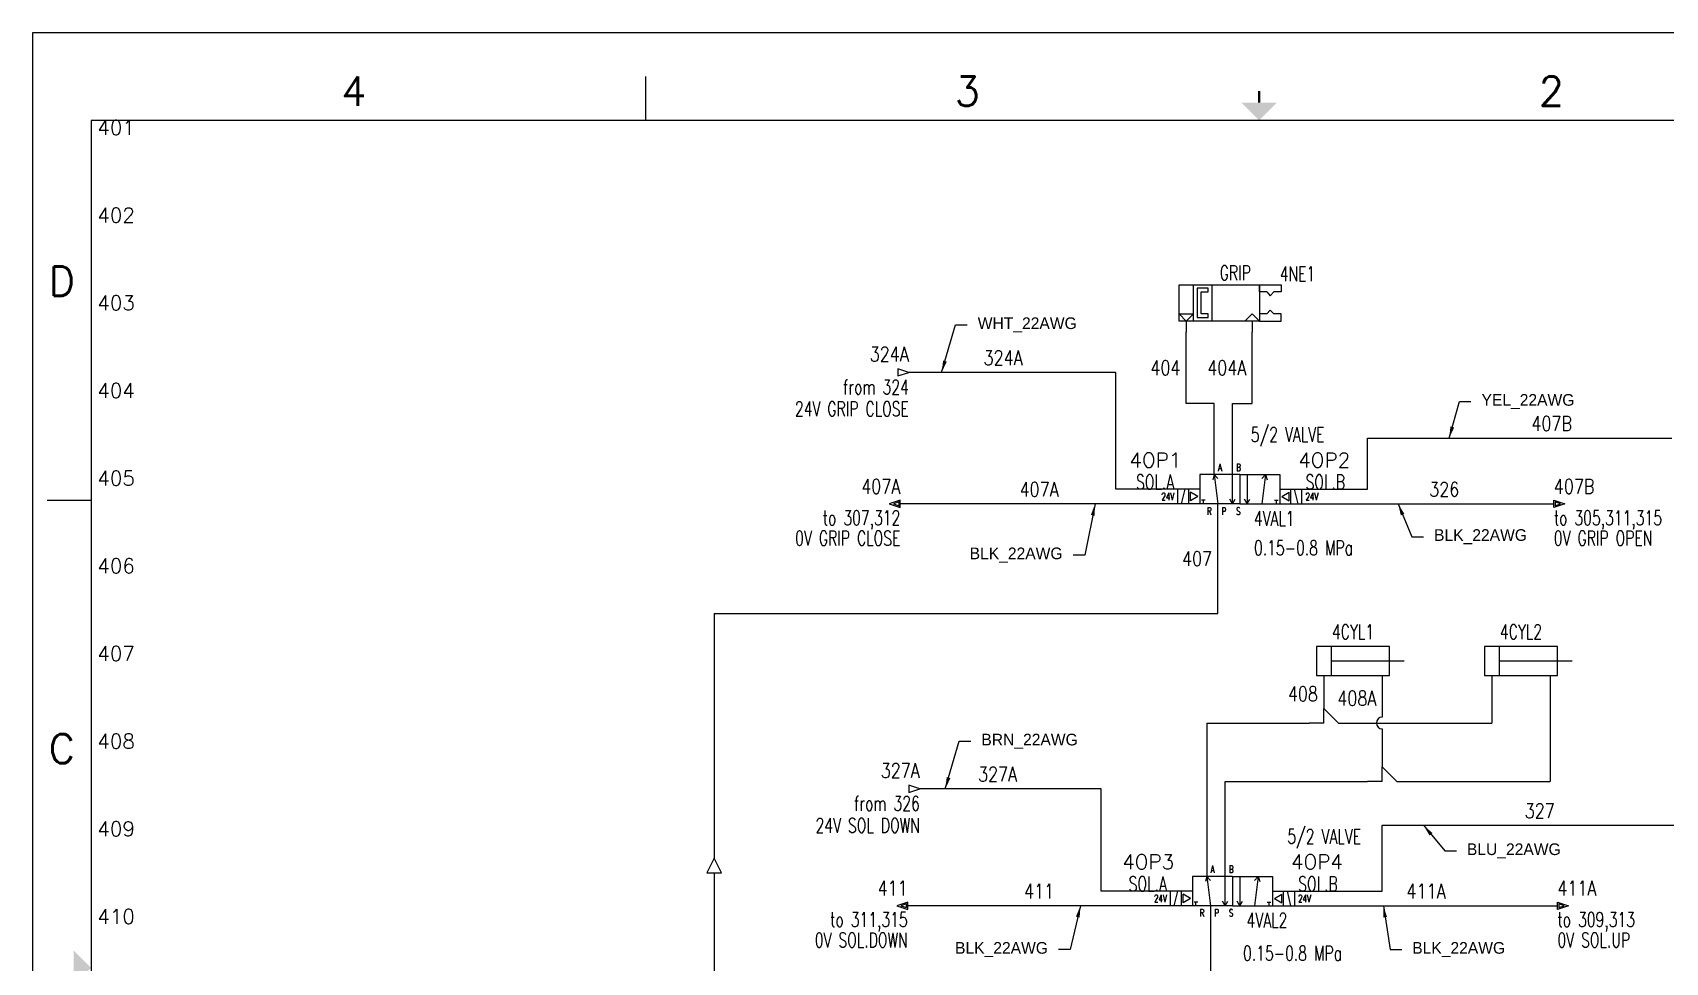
# Model space of a CAD drawing. Header units: inches. Extents: x 0 to 21, y 0 to 16.
# Drawn here: x 0 to 13.98, y 8.05 to 16 of the extents above; entities that cross this region are included whole.
import ezdxf
from ezdxf.enums import TextEntityAlignment as Align

# ---------------------------------------------------------------- set-up
doc = ezdxf.new("R2010")
doc.units = ezdxf.units.IN
doc.header["$MEASUREMENT"] = 0
for name, color, linetype in [('BLK_22AWG', 7, 'Continuous'), ('BLU_22AWG', 7, 'Continuous'), ('BRN_22AWG', 7, 'Continuous'), ('DESC', 1, 'Continuous'), ('GRY_20AWG', 9, 'Continuous'), ('MISC', 2, 'Continuous'), ('POS', 3, 'Continuous'), ('SYMS', 7, 'Continuous'), ('TAGS', 51, 'Continuous'), ('TERMS', 4, 'Continuous'), ('Title Block', 7, 'Continuous'), ('Viewport', 7, 'Continuous'), ('WHT_22AWG', 7, 'Continuous'), ('WIRENO', 70, 'Continuous'), ('WIREREF', 61, 'Continuous'), ('WIREREF_DEST', 61, 'Continuous'), ('XREF', 7, 'Continuous'), ('YEL_22AWG', 7, 'Continuous')]:
    doc.layers.add(name, color=color, linetype=linetype)
doc.styles.add('Roman', font='romans')
doc.styles.add('WD', font='romans.shx')
doc.dimstyles.get("Standard").update_dxf_attribs({"dimtxt": 0.18, "dimasz": 0.18, "dimexe": 0.18, "dimexo": 0.0625, "dimgap": 0.09, "dimtad": 0, "dimtih": 1, "dimtoh": 1, "dimdec": 4, "dimzin": 0, "dimdsep": 46, "dimtxsty": 'Standard', "dimcen": 0.09, "dimadec": 0, "dimazin": 0, "dimtfac": 1, "dimtdec": 4, "dimtofl": 0, "dimtmove": 0, "dimatfit": 3, "dimfxl": 1, "dimtolj": 1, "dimtzin": 0, "dimarcsym": 0})

# ---------------------------------------------------------------- blocks, each defined once
blk = doc.blocks.new('ANSI_border_C')
at = {"layer": 'Title Block'}
for p, q in [((0, 16), (0, 0)), ((21, 16), (0, 16)), ((5.25, 15.25), (5.25, 15.625)), ((0.5, 15.25), (0.5, 0.75)), ((20.5, 15.25), (0.5, 15.25)), ((0.125, 12), (0.5, 12))]:
    blk.add_line(p, q, dxfattribs=at)
at = {"layer": 'Title Block', "const_width": 0.02}
blk.add_lwpolyline([(10.5, 15.5), (10.5, 15.4)], dxfattribs=at)
at = {"layer": 'Title Block'}
for points in [[(10.35, 15.4), (10.65, 15.4), (10.5, 15.25)], [(0.35, 7.85), (0.35, 8.15), (0.5, 8)]]:
    blk.add_solid(points, dxfattribs=at)
at = {"layer": 'Title Block', "style": 'Roman'}
for s, p in [('4', (2.75, 15.5)), ('3', (8, 15.5)), ('2', (13, 15.5)), ('D', (0.25, 13.875)), ('C', (0.25, 9.875))]:
    blk.add_text(s, height=0.25, dxfattribs=at).set_placement(p, align=Align.MIDDLE_CENTER)
blk = doc.blocks.new('JIC_border_C')
blk.add_blockref('ANSI_border_C', (0, 0))
blk = doc.blocks.new('VVL1_5WAY_2POS')
for p, q in [((0.219, 0), (-0.125, 0)), ((-0.125, 0), (-0.125, -0.25)), ((0, 0), (-0.014, -0.043)), ((0, 0), (0.031, -0.25)), ((0, 0), (0.03, -0.034)), ((0.219, 0), (0.562, 0)), ((0.156, -0.25), (0.156, 0)), ((0.219, 0), (0.219, -0.25)), ((0.281, 0), (0.281, -0.25)), ((0.438, 0), (0.406, -0.25)), ((0.438, 0), (0.408, -0.034)), ((0.438, 0), (0.452, -0.043)), ((0.562, 0), (0.562, -0.25)), ((0.219, -0.25), (-0.125, -0.25)), ((-0.078, -0.219), (-0.109, -0.219)), ((-0.094, -0.25), (-0.094, -0.219)), ((0.156, -0.25), (0.134, -0.211)), ((0.156, -0.25), (0.179, -0.211)), ((0.219, -0.25), (0.562, -0.25)), ((0.281, -0.25), (0.259, -0.211)), ((0.281, -0.25), (0.304, -0.211)), ((0.516, -0.219), (0.547, -0.219)), ((0.531, -0.25), (0.531, -0.219))]:
    blk.add_line(p, q)
at = {"style": 'WD', "width": 0.7}
for tag, p, height in [('DESC1', (0.75, 0.5), 0.125), ('DESC2', (0.75, 0.344), 0.125), ('DESC3', (0.75, 0.188), 0.125), ('WDTAGALT', (0.75, 0.031), 0.125), ('TERM01', (0.031, 0.031), 0.0625), ('TERM02', (0.188, 0.031), 0.0625), ('TERM03', (0.312, 0.031), 0.0625), ('TERM04', (0.469, 0.031), 0.0625), ('TERM05', (-0.062, -0.344), 0.0625), ('TERM06', (0.062, -0.344), 0.0625), ('TERM07', (0.188, -0.344), 0.0625), ('TERM08', (0.312, -0.344), 0.0625), ('TERM09', (0.438, -0.344), 0.0625), ('TERM10', (0.562, -0.344), 0.0625)]:
    blk.add_attdef(tag, p, '', height=height, dxfattribs=at)
for tag, p in [('INST', (-0.188, 0.375)), ('LOC', (-0.188, 0.219)), ('TAG1', (-0.188, 0.062)), ('RATING1', (-0.188, -0.438))]:
    blk.add_attdef(tag, text='', height=0.125, dxfattribs=at).set_placement(p, align=Align.RIGHT)
at = {"style": 'WD'}
for tag, p, height, flags in [('X2TERM01', (0, 0), 0.005, 1), ('WDTYPE', (0.062, 0.062), 0.01, 1), ('X2TERM02', (0.156, 0), 0.005, 1), ('X2TERM03', (0.281, 0), 0.005, 1), ('X2TERM04', (0.438, 0), 0.005, 1), ('WDBLKNAM', (0.499, -0.062), 0.01, 9), ('FAMILY', (0.5, -0.094), 0.005, 9), ('X8TERM05', (-0.094, -0.25), 0.005, 1), ('X8TERM06', (0.031, -0.25), 0.005, 1), ('X8TERM07', (0.156, -0.25), 0.005, 1), ('X8TERM08', (0.281, -0.25), 0.005, 1), ('X8TERM09', (0.406, -0.25), 0.005, 1), ('X8TERM10', (0.531, -0.25), 0.005, 1)]:
    blk.add_attdef(tag, p, '', height=height, dxfattribs=dict(at, flags=flags))
at = {"linetype": 'Continuous', "style": 'WD', "flags": 9}
for tag, p in [('CAT', (0.5, -0.125)), ('ASSYCODE', (0.5, -0.188)), ('MFG', (0.5, -0.156))]:
    blk.add_attdef(tag, p, '', height=0.005, dxfattribs=at)
at = {"style": 'WD'}
blk.add_attdef('XREF', (0.562, -0.438), '', height=0.0625, dxfattribs=at)
blk = doc.blocks.new('VOP1_SOL_PILOT_PRESS_OP')
for p, q in [((0, 0), (-0.188, 0)), ((-0.188, -0.125), (-0.188, 0)), ((-0.156, -0.125), (-0.125, 0)), ((-0.093, -0.125), (-0.093, 0)), ((0, -0.125), (-0.188, -0.125)), ((-0.078, -0.099), (-0.078, -0.026)), ((-0.016, -0.062), (-0.078, -0.026)), ((-0.016, -0.062), (-0.078, -0.099))]:
    blk.add_line(p, q)
at = {"style": 'WD'}
for tag, height, p in [('TAG1', 0.125, (-0.219, 0.312)), ('XREF', 0.0625, (-0.219, -0.188))]:
    blk.add_attdef(tag, text='', height=height, dxfattribs=at).set_placement(p, align=Align.RIGHT)
at = {"style": 'WD', "width": 0.7}
for tag, height, p in [('WDTAGALT', 0.125, (-0.219, 0.156)), ('DESC1', 0.125, (-0.219, 0)), ('TERM20', 0.0625, (-0.219, -0.094))]:
    blk.add_attdef(tag, text='', height=height, dxfattribs=at).set_placement(p, align=Align.RIGHT)
at = {"style": 'WD'}
for tag, p, height, flags in [('WDBLKNAM', (0.062, 0.031), 0.01, 9), ('WDTYPE', (0.062, 0.062), 0.01, 1), ('FAMILY', (-0.156, -0.156), 0.005, 9)]:
    blk.add_attdef(tag, p, '', height=height, dxfattribs=dict(at, flags=flags))
at = {"linetype": 'Continuous', "style": 'WD', "flags": 9}
for tag, p in [('MFG', (-0.156, -0.188)), ('ASSYCODE', (-0.125, -0.188)), ('CAT', (-0.125, -0.156))]:
    blk.add_attdef(tag, p, '', height=0.005, dxfattribs=at)
blk = doc.blocks.new('VOP1_SOL_PILOT_PRESS_OP_R')
for p, q in [((0, 0), (0.188, 0)), ((0.093, -0.125), (0.093, 0)), ((0.156, -0.125), (0.125, 0)), ((0.188, -0.125), (0.188, 0)), ((0, -0.125), (0.188, -0.125)), ((0.016, -0.062), (0.078, -0.026)), ((0.016, -0.062), (0.078, -0.099)), ((0.078, -0.099), (0.078, -0.026))]:
    blk.add_line(p, q)
at = {"style": 'WD'}
for tag, p, height in [('TAG1', (0.219, 0.312), 0.125), ('XREF', (0.219, -0.188), 0.0625)]:
    blk.add_attdef(tag, p, '', height=height, dxfattribs=at)
at = {"style": 'WD', "width": 0.7}
for tag, p, height in [('WDTAGALT', (0.219, 0.156), 0.125), ('DESC1', (0.219, 0), 0.125), ('TERM20', (0.219, -0.094), 0.0625)]:
    blk.add_attdef(tag, p, '', height=height, dxfattribs=at)
at = {"style": 'WD'}
for tag, p, height, flags in [('WDBLKNAM', (0.062, 0.031), 0.01, 9), ('WDTYPE', (0.062, 0.062), 0.01, 1), ('FAMILY', (0.094, -0.156), 0.005, 9)]:
    blk.add_attdef(tag, p, '', height=height, dxfattribs=dict(at, flags=flags))
at = {"linetype": 'Continuous', "style": 'WD', "flags": 9}
for tag, p in [('MFG', (0.094, -0.188)), ('ASSYCODE', (0.125, -0.188)), ('CAT', (0.125, -0.156))]:
    blk.add_attdef(tag, p, '', height=0.005, dxfattribs=at)
blk = doc.blocks.new('VCY1_CYL_RETRACT')
for p, q in [((0.563, 0.281), (-0.063, 0.281)), ((-0.063, 0.281), (-0.063, 0.031)), ((0.062, 0.281), (0.062, 0.031)), ((0.563, 0.031), (0.563, 0.281)), ((0.062, 0.156), (0.688, 0.156)), ((-0.063, 0.031), (0.563, 0.031)), ((0, 0.031), (0, 0)), ((0.5, 0.031), (0.5, 0))]:
    blk.add_line(p, q)
at = {"style": 'WD', "width": 0.7}
for tag, p in [('INST', (0.25, 0.656)), ('LOC', (0.25, 0.5)), ('TAG1', (0.25, 0.344))]:
    blk.add_attdef(tag, text='', height=0.125, dxfattribs=at).set_placement(p, align=Align.CENTER)
for tag, p in [('DESC1', (-0.125, 0.156)), ('DESC2', (-0.125, 0)), ('DESC3', (-0.125, -0.156)), ('WDTAGALT', (-0.125, -0.312))]:
    blk.add_attdef(tag, text='', height=0.125, dxfattribs=at).set_placement(p, align=Align.RIGHT)
at = {"style": 'WD'}
for tag, p, height, flags in [('WDBLKNAM', (0.343, 0.281), 0.01, 9), ('FAMILY', (0.35, 0.268), 0.01, 9), ('X8TERM01', (0, 0), 0.005, 1), ('WDTYPE', (0.062, 0.062), 0.01, 1), ('X8TERM02', (0.5, 0), 0.005, 1)]:
    blk.add_attdef(tag, p, '', height=height, dxfattribs=dict(at, flags=flags))
blk.add_attdef('XREF', (0.656, 0.219), '', height=0.0625, dxfattribs=at)
at = {"linetype": 'Continuous', "style": 'WD', "flags": 9}
for tag, p in [('ASSYCODE', (0.375, 0.188)), ('MFG', (0.373, 0.205)), ('CAT', (0.375, 0.224))]:
    blk.add_attdef(tag, text='', height=0.01, dxfattribs=at).set_placement(p, align=Align.CENTER)
at = {"style": 'WD', "width": 0.7}
for tag, p, height in [('RATING1', (0.688, 0), 0.125), ('TERM01', (0.031, -0.094), 0.0625), ('TERM02', (0.531, -0.094), 0.0625)]:
    blk.add_attdef(tag, p, '', height=height, dxfattribs=at)
blk = doc.blocks.new('PNEU_GRIP')
for p, q in [((0.125, -0.312), (0.125, 0)), ((0.281, 0), (0.281, -0.312)), ((0.219, -0.031), (0.156, -0.031)), ((0.156, -0.031), (0.156, -0.281)), ((0.188, -0.062), (0.219, -0.062)), ((0.188, -0.25), (0.188, -0.062)), ((0.25, -0.031), (0.219, -0.031)), ((0.219, -0.062), (0.25, -0.062)), ((0.25, -0.062), (0.25, -0.031)), ((0.75, -0.062), (0.781, -0.094)), ((0.781, -0.094), (0.812, -0.062)), ((0, -0.25), (0.125, -0.25)), ((0.062, -0.312), (0, -0.25)), ((0.125, -0.25), (0.062, -0.312)), ((0.219, -0.25), (0.188, -0.25)), ((0.25, -0.25), (0.219, -0.25)), ((0.25, -0.281), (0.25, -0.25)), ((0.625, -0.25), (0.562, -0.312)), ((0.688, -0.312), (0.625, -0.25)), ((0.75, -0.25), (0.781, -0.219)), ((0.781, -0.219), (0.812, -0.25)), ((0.062, -0.312), (0.062, -0.406)), ((0.156, -0.281), (0.219, -0.281)), ((0.219, -0.281), (0.25, -0.281)), ((0.625, -0.312), (0.625, -0.406))]:
    blk.add_line(p, q)
blk.add_lwpolyline([(0, 0), (0.688, 0), (0.688, -0.312), (0, -0.312)], close=True)
for points in [[(0.75, -0.062), (0.688, -0.062), (0.688, 0), (0.875, 0), (0.875, -0.062), (0.812, -0.062)], [(0.75, -0.25), (0.688, -0.25), (0.688, -0.312), (0.875, -0.312), (0.875, -0.25), (0.812, -0.25)]]:
    blk.add_lwpolyline(points)
at = {"style": 'WD', "width": 0.7}
for tag, height, p in [('DESC1', 0.125, (0.45, 0.546)), ('DESC2', 0.125, (0.45, 0.383)), ('INST', 0.125, (1.019, 0.375)), ('DESC3', 0.125, (0.45, 0.21)), ('LOC', 0.125, (1.002, 0.219)), ('WDTAGALT', 0.125, (0.45, 0.046)), ('TAG1', 0.125, (1.015, 0.031)), ('TERM01', 0.0625, (0.062, -0.381)), ('TERM02', 0.0625, (0.625, -0.381)), ('STATE', 0.125, (0.45, -1.179)), ('PINLIST', 0.125, (0.45, -1.342)), ('PEER_PINLIST', 0.125, (0.45, -1.528)), ('WD_WEBLINK', 0.125, (0.45, -1.707)), ('WD_JUMPERS', 0.125, (0.45, -1.889))]:
    blk.add_attdef(tag, text='', height=height, dxfattribs=at).set_placement(p, align=Align.CENTER)
at = {"style": 'WD'}
for tag, p in [('XREFNC', (0.116, 0.372)), ('XREFNO', (0.118, 0.465)), ('XREF', (0.073, 0.031))]:
    blk.add_attdef(tag, text='', height=0.0625, dxfattribs=at).set_placement(p, align=Align.RIGHT)
at = {"style": 'WD', "width": 0.7, "flags": 1}
blk.add_attdef('WDTYPE', (0.875, 0.531), '', height=0.01, dxfattribs=at)
at = {"style": 'WD'}
for tag, p, height, flags in [('WDBLKNAM', (0.031, 0.25), 0.01, 1), ('CAT', (0.031, 0.219), 0.01, 9), ('FAMILY', (0.031, 0.188), 0.01, 9), ('MFG', (0.031, 0.156), 0.01, 9), ('ASSYCODE', (0.031, 0.125), 0.01, 9), ('CONTACT', (0.273, -0.137), 0.01, 1), ('X8TERM01', (0.062, -0.406), 0.005, 1), ('X8TERM02', (0.625, -0.406), 0.005, 1)]:
    blk.add_attdef(tag, p, '', height=height, dxfattribs=dict(at, flags=flags))
at = {"style": 'WD', "width": 0.7}
blk.add_attdef('RATING1', (0.906, -0.125), '', height=0.125, dxfattribs=at)
blk = doc.blocks.new('HFA1_FLOW_ARROW_UP')
blk.add_lwpolyline([(0.0625, -0.125), (0, 0), (-0.0625, -0.125)], close=True)
at = {"style": 'WD', "flags": 1}
for tag, p, height in [('X2TERM01', (0, 0), 0.0075), ('WDTYPE', (0.5, 0), 0.01), ('X8TERM01', (0, -0.125), 0.0075)]:
    blk.add_attdef(tag, p, '', height=height, dxfattribs=at)
blk = doc.blocks.new('HT0_124')
for p, q in [((0, 0), (-0.125, 0)), ((0, 0), (0, 0.125)), ((0, 0.125), (0.125, 0))]:
    blk.add_line(p, q)
at = {"style": 'WD', "flags": 1}
for tag, p in [('X2TERM01', (0, 0.125)), ('X4TERM01', (-0.125, 0)), ('WDWSEQ', (0.08, 0.074)), ('X1TERM01', (0.125, 0))]:
    blk.add_attdef(tag, p, '', height=0.02, dxfattribs=at)
blk = doc.blocks.new('WD_WNV')
at = {"linetype": 'Continuous', "style": 'WD', "width": 0.8}
blk.add_attdef('WIRENO', text='', height=0.125, dxfattribs=at).set_placement((-0.05, 0), align=Align.MIDDLE_RIGHT)
at = {"style": 'WD', "flags": 1}
for tag, p in [('W01USER', (-0.062, 0.094)), ('W02USER', (-0.062, 0.086)), ('W03USER', (-0.062, 0.078)), ('W04USER', (-0.062, 0.07)), ('W05USER', (-0.062, 0.062)), ('W06USER', (-0.062, 0.055)), ('W07USER', (-0.062, 0.047)), ('W08USER', (-0.062, 0.039)), ('W09USER', (-0.062, 0.031)), ('W10USER', (-0.062, 0.023))]:
    blk.add_attdef(tag, text='', height=0.005, dxfattribs=at).set_placement(p, align=Align.CENTER)
blk = doc.blocks.new('WD_MLRH')
at = {"style": 'WD'}
blk.add_attdef('RUNGFIRST', text='', height=0.125, dxfattribs=at).set_placement((-0.25, 0), align=Align.MIDDLE_RIGHT)
at = {"style": 'WD', "flags": 1}
for tag, p in [('RUNGHORV', (-0.25, -0.127)), ('RUNGINC', (-0.25, -0.163)), ('WIREMODE', (-0.25, -0.281)), ('RUNGDIST', (-0.25, -0.2)), ('RUNGCNT', (-0.25, -0.237)), ('WIRE-START', (-0.25, -0.356)), ('WIRE-GSUF', (-0.25, -0.396)), ('PH3SPACE', (-0.25, -0.437)), ('WIREFMT', (-0.25, -0.321))]:
    blk.add_attdef(tag, text='', height=0.025, dxfattribs=at).set_placement(p, align=Align.RIGHT)
blk = doc.blocks.new('HA1S3')
for points in [[(0, 0), (0, 0.031), (-0.094, 0), (0, -0.031), (0, 0)], [(-0.011, -0.016), (-0.011, 0.016), (-0.058, 0), (-0.011, -0.016)]]:
    blk.add_lwpolyline(points)
at = {"style": 'WD', "width": 0.8, "flags": 8}
blk.add_attdef('WIRENO', text='', height=0.125, dxfattribs=at).set_placement((0, 0.087), align=Align.RIGHT)
at = {"style": 'WD', "flags": 1}
blk.add_attdef('SIGCODE', text='', height=0.01, dxfattribs=at).set_placement((-0.02, 0.047), align=Align.RIGHT)
blk.add_attdef('X1TERM01', (0, 0), '', height=0.01, dxfattribs=at)
at = {"style": 'WD', "width": 0.7}
for tag, p in [('XREF', (0, -0.181)), ('DESC1', (0, -0.356))]:
    blk.add_attdef(tag, text='', height=0.125, dxfattribs=at).set_placement(p, align=Align.RIGHT)
blk = doc.blocks.new('HA1S1')
for points in [[(0, 0), (0, 0.031), (0.094, 0), (0, -0.031), (0, 0)], [(0.011, 0.016), (0.011, -0.016), (0.058, 0), (0.011, 0.016)]]:
    blk.add_lwpolyline(points)
at = {"style": 'WD', "width": 0.8, "flags": 8}
blk.add_attdef('WIRENO', (0, 0.087), '', height=0.125, dxfattribs=at)
at = {"style": 'WD', "flags": 1}
for tag, p in [('SIGCODE', (-0.02, 0.047)), ('X4TERM01', (0, 0))]:
    blk.add_attdef(tag, p, '', height=0.01, dxfattribs=at)
at = {"style": 'WD', "width": 0.7}
for tag, p in [('XREF', (0, -0.181)), ('DESC1', (0, -0.356))]:
    blk.add_attdef(tag, p, '', height=0.125, dxfattribs=at)
blk = doc.blocks.new('HA1D3')
blk.add_lwpolyline([(-0.094, 0), (-0.094, -0.031), (0, 0), (-0.094, 0.031), (-0.094, 0)])
at = {"style": 'WD', "width": 0.8, "flags": 8}
blk.add_attdef('WIRENO', text='', height=0.125, dxfattribs=at).set_placement((0, 0.094), align=Align.RIGHT)
at = {"style": 'WD', "flags": 1}
blk.add_attdef('SIGCODE', text='', height=0.01, dxfattribs=at).set_placement((-0.02, 0.047), align=Align.RIGHT)
blk.add_attdef('X1TERM01', (0, 0), '', height=0.01, dxfattribs=at)
at = {"style": 'WD', "width": 0.7}
for tag, p in [('XREF', (0, -0.188)), ('DESC1', (0, -0.375))]:
    blk.add_attdef(tag, text='', height=0.125, dxfattribs=at).set_placement(p, align=Align.RIGHT)
blk = doc.blocks.new('WD_WNH')
at = {"linetype": 'Continuous', "style": 'WD', "width": 0.8}
blk.add_attdef('WIRENO', text='', height=0.125, dxfattribs=at).set_placement((0, 0.062), align=Align.CENTER)
at = {"style": 'WD', "flags": 1}
for tag, p in [('W01USER', (0, 0.078)), ('W02USER', (0, 0.07)), ('W03USER', (0, 0.062)), ('W04USER', (0, 0.055)), ('W05USER', (0, 0.047)), ('W06USER', (0, 0.039)), ('W07USER', (0, 0.031)), ('W08USER', (0, 0.023)), ('W09USER', (0, 0.016)), ('W10USER', (0, 0.008))]:
    blk.add_attdef(tag, text='', height=0.005, dxfattribs=at).set_placement(p, align=Align.CENTER)

msp = doc.modelspace()

# ---------------------------------------------------------------- linework, layer by layer
at = {"layer": 'BLK_22AWG'}
for p, q in [((9.802, 11.969), (7.427, 11.969)), ((10.865, 11.969), (13.021, 11.969)), ((9.74, 8.531), (7.49, 8.531)), ((10.802, 8.531), (13.052, 8.531))]:
    msp.add_line(p, q, dxfattribs=at)
at = {"layer": 'BLU_22AWG'}
for p, q in [((11.552, 9.125), (11.552, 9.219)), ((11.552, 9.219), (11.708, 9.219)), ((11.552, 9.031), (11.552, 9.125)), ((11.708, 9.219), (14.094, 9.219)), ((11.552, 8.656), (11.552, 9.031)), ((10.802, 8.656), (11.552, 8.656))]:
    msp.add_line(p, q, dxfattribs=at)
at = {"layer": 'BRN_22AWG'}
for p, q in [((8.927, 9.531), (7.594, 9.531)), ((9.146, 9.531), (8.927, 9.531)), ((9.146, 8.656), (9.146, 9.531)), ((9.74, 8.656), (9.146, 8.656))]:
    msp.add_line(p, q, dxfattribs=at)
at = {"layer": 'GRY_20AWG'}
for p, q in [((9.875, 12.828), (9.875, 13.438)), ((10.438, 12.828), (10.438, 13.438)), ((10.115, 12.828), (9.875, 12.828)), ((10.115, 12.219), (10.115, 12.828)), ((10.271, 12.219), (10.271, 12.828)), ((10.271, 12.828), (10.438, 12.828)), ((10.146, 11.031), (10.146, 11.969)), ((5.833, 11.031), (10.146, 11.031)), ((5.833, 11.031), (5.833, 8.938)), ((11.052, 10.469), (11.052, 10.219)), ((11.552, 10.469), (11.552, 10.144)), ((12.49, 10.469), (12.49, 10.094)), ((12.99, 10.469), (12.99, 9.594)), ((10.052, 10.094), (10.927, 10.094)), ((10.052, 10.094), (10.052, 8.781)), ((11.177, 10.094), (12.49, 10.094)), ((11.552, 10.044), (11.552, 9.719)), ((10.208, 8.781), (10.208, 9.594)), ((10.208, 9.594), (11.427, 9.594)), ((11.677, 9.594), (12.99, 9.594)), ((5.833, 8.812), (5.833, 7.812)), ((10.083, 8.531), (10.083, 7.688))]:
    msp.add_line(p, q, dxfattribs=at)
msp.add_arc((11.552, 10.094), 0.05, 90, 270, dxfattribs=at)
at = {"layer": 'WHT_22AWG'}
for p, q in [((9.115, 13.094), (7.5, 13.094)), ((9.271, 13.094), (9.115, 13.094)), ((9.271, 12.094), (9.271, 13.094)), ((9.802, 12.094), (9.271, 12.094))]:
    msp.add_line(p, q, dxfattribs=at)
at = {"layer": 'YEL_22AWG'}
for p, q in [((11.427, 12.094), (11.427, 12.531)), ((11.427, 12.531), (11.708, 12.531)), ((11.708, 12.531), (14.031, 12.531)), ((10.865, 12.094), (11.427, 12.094))]:
    msp.add_line(p, q, dxfattribs=at)

# ---------------------------------------------------------------- block references
ref = msp.add_blockref('WD_MLRH', (1.125, 15.188))
ref.add_attrib('RUNGFIRST', '401', dxfattribs={"layer": 'MISC', "height": 0.125, "style": 'WD'}).set_placement((0.875, 15.188), align=Align.MIDDLE_RIGHT)
at = {"layer": 'GRY_20AWG'}
for p in [(11.052, 10.094), (11.552, 9.594)]:
    msp.add_blockref('HT0_124', p, dxfattribs=at)
at = {"layer": 'SYMS'}
ref = msp.add_blockref('PNEU_GRIP', (9.813, 13.844), dxfattribs=at)
ref.add_attrib('TAG1', '4NE1', dxfattribs={"layer": 'TAGS', "height": 0.125, "style": 'WD', "width": 0.7}).set_placement((10.827, 13.875), align=Align.CENTER)
ref.add_attrib('DESC2', 'GRIP', dxfattribs={"layer": 'DESC', "height": 0.125, "style": 'WD', "width": 0.7}).set_placement((10.294, 13.883), align=Align.CENTER)
ref = msp.add_blockref('HA1D3', (7.5, 13.094), dxfattribs=at)
ref.add_attrib('DESC1', '24V GRIP CLOSE', dxfattribs={"layer": 'DESC', "height": 0.125, "style": 'WD', "width": 0.7}).set_placement((7.5, 12.719), align=Align.RIGHT)
ref.add_attrib('WIRENO', '324A', dxfattribs={"layer": 'WIREREF_DEST', "height": 0.125, "style": 'WD', "width": 0.8, "flags": 8}).set_placement((7.5, 13.188), align=Align.RIGHT)
ref.add_attrib('XREF', 'from 324', dxfattribs={"layer": 'XREF', "height": 0.125, "style": 'WD', "width": 0.7}).set_placement((7.5, 12.906), align=Align.RIGHT)
ref = msp.add_blockref('VVL1_5WAY_2POS', (10.115, 12.219), dxfattribs=at)
ref.add_attrib('TERM02', 'B', (10.302, 12.25), dxfattribs={"layer": 'TERMS', "height": 0.0625, "style": 'WD', "width": 0.7})
ref.add_attrib('TERM07', 'S', (10.302, 11.875), dxfattribs={"layer": 'TERMS', "height": 0.0625, "style": 'WD', "width": 0.7})
ref.add_attrib('TERM05', 'R', (10.052, 11.875), dxfattribs={"layer": 'TERMS', "height": 0.0625, "style": 'WD', "width": 0.7})
ref.add_attrib('TERM06', 'P', (10.177, 11.875), dxfattribs={"layer": 'TERMS', "height": 0.0625, "style": 'WD', "width": 0.7})
ref.add_attrib('TAG1', '4VAL1', dxfattribs={"layer": 'TAGS', "height": 0.125, "style": 'WD', "width": 0.7}).set_placement((10.802, 11.781), align=Align.RIGHT)
ref.add_attrib('TERM01', 'A', (10.146, 12.25), dxfattribs={"layer": 'TERMS', "height": 0.0625, "style": 'WD', "width": 0.7})
ref.add_attrib('RATING1', '0.15-0.8 MPa', dxfattribs={"layer": 'MISC', "height": 0.125, "style": 'WD', "width": 0.7}).set_placement((11.302, 11.531), align=Align.RIGHT)
ref.add_attrib('DESC2', '5/2 VALVE', (10.427, 12.5), dxfattribs={"layer": 'DESC', "height": 0.125, "style": 'WD', "width": 0.7})
ref = msp.add_blockref('VOP1_SOL_PILOT_PRESS_OP', (9.99, 12.094), dxfattribs=at)
ref.add_attrib('TERM20', '24V', dxfattribs={"layer": 'TERMS', "height": 0.0625, "style": 'WD', "width": 0.7}).set_placement((9.771, 12), align=Align.RIGHT)
ref.add_attrib('DESC1', 'SOL.A', dxfattribs={"layer": 'DESC', "height": 0.125, "style": 'WD', "width": 0.7}).set_placement((9.771, 12.094), align=Align.RIGHT)
ref.add_attrib('TAG1', '4OP1', dxfattribs={"layer": 'TAGS', "height": 0.125, "style": 'WD'}).set_placement((9.833, 12.281), align=Align.RIGHT)
ref = msp.add_blockref('VOP1_SOL_PILOT_PRESS_OP_R', (10.677, 12.094), dxfattribs=at)
ref.add_attrib('TERM20', '24V', (10.896, 12), dxfattribs={"layer": 'TERMS', "height": 0.0625, "style": 'WD', "width": 0.7})
ref.add_attrib('DESC1', 'SOL.B', (10.896, 12.094), dxfattribs={"layer": 'DESC', "height": 0.125, "style": 'WD', "width": 0.7})
ref.add_attrib('TAG1', '4OP2', (10.833, 12.281), dxfattribs={"layer": 'TAGS', "height": 0.125, "style": 'WD'})
ref = msp.add_blockref('HA1S3', (7.427, 11.969), dxfattribs=at)
ref.add_attrib('DESC1', '0V GRIP CLOSE', dxfattribs={"layer": 'DESC', "height": 0.125, "style": 'WD', "width": 0.7}).set_placement((7.427, 11.613), align=Align.RIGHT)
ref.add_attrib('WIRENO', '407A', dxfattribs={"layer": 'WIREREF', "height": 0.125, "style": 'WD', "width": 0.8, "flags": 8}).set_placement((7.427, 12.056), align=Align.RIGHT)
ref.add_attrib('XREF', 'to 307,312', dxfattribs={"layer": 'XREF', "height": 0.125, "style": 'WD', "width": 0.7}).set_placement((7.427, 11.787), align=Align.RIGHT)
ref = msp.add_blockref('HA1S1', (13.021, 11.969), dxfattribs=at)
ref.add_attrib('DESC1', '0V GRIP OPEN', (13.021, 11.613), dxfattribs={"layer": 'DESC', "height": 0.125, "style": 'WD', "width": 0.7})
ref.add_attrib('WIRENO', '407B', (13.021, 12.056), dxfattribs={"layer": 'WIREREF', "height": 0.125, "style": 'WD', "width": 0.8, "flags": 8})
ref.add_attrib('XREF', 'to 305,311,315', (13.021, 11.787), dxfattribs={"layer": 'XREF', "height": 0.125, "style": 'WD', "width": 0.7})
ref = msp.add_blockref('VCY1_CYL_RETRACT', (11.052, 10.469), dxfattribs=at)
ref.add_attrib('TAG1', '4CYL1', dxfattribs={"layer": 'TAGS', "height": 0.125, "style": 'WD', "width": 0.7}).set_placement((11.302, 10.812), align=Align.CENTER)
ref = msp.add_blockref('VCY1_CYL_RETRACT', (12.49, 10.469), dxfattribs=at)
ref.add_attrib('TAG1', '4CYL2', dxfattribs={"layer": 'TAGS', "height": 0.125, "style": 'WD', "width": 0.7}).set_placement((12.74, 10.812), align=Align.CENTER)
ref = msp.add_blockref('HA1D3', (7.594, 9.531), dxfattribs=at)
ref.add_attrib('DESC1', '24V SOL DOWN', dxfattribs={"layer": 'DESC', "height": 0.125, "style": 'WD', "width": 0.7}).set_placement((7.594, 9.156), align=Align.RIGHT)
ref.add_attrib('WIRENO', '327A', dxfattribs={"layer": 'WIREREF_DEST', "height": 0.125, "style": 'WD', "width": 0.8, "flags": 8}).set_placement((7.594, 9.625), align=Align.RIGHT)
ref.add_attrib('XREF', 'from 326', dxfattribs={"layer": 'XREF', "height": 0.125, "style": 'WD', "width": 0.7}).set_placement((7.594, 9.344), align=Align.RIGHT)
ref = msp.add_blockref('VVL1_5WAY_2POS', (10.052, 8.781), dxfattribs=at)
ref.add_attrib('TERM02', 'B', (10.24, 8.812), dxfattribs={"layer": 'TERMS', "height": 0.0625, "style": 'WD', "width": 0.7})
ref.add_attrib('TERM07', 'S', (10.24, 8.438), dxfattribs={"layer": 'TERMS', "height": 0.0625, "style": 'WD', "width": 0.7})
ref.add_attrib('TERM05', 'R', (9.99, 8.438), dxfattribs={"layer": 'TERMS', "height": 0.0625, "style": 'WD', "width": 0.7})
ref.add_attrib('TERM06', 'P', (10.115, 8.438), dxfattribs={"layer": 'TERMS', "height": 0.0625, "style": 'WD', "width": 0.7})
ref.add_attrib('TAG1', '4VAL2', dxfattribs={"layer": 'TAGS', "height": 0.125, "style": 'WD', "width": 0.7}).set_placement((10.74, 8.344), align=Align.RIGHT)
ref.add_attrib('TERM01', 'A', (10.083, 8.812), dxfattribs={"layer": 'TERMS', "height": 0.0625, "style": 'WD', "width": 0.7})
ref.add_attrib('RATING1', '0.15-0.8 MPa', dxfattribs={"layer": 'MISC', "height": 0.125, "style": 'WD', "width": 0.7}).set_placement((11.208, 8.062), align=Align.RIGHT)
ref.add_attrib('DESC2', '5/2 VALVE', (10.74, 9.062), dxfattribs={"layer": 'DESC', "height": 0.125, "style": 'WD', "width": 0.7})
ref = msp.add_blockref('VOP1_SOL_PILOT_PRESS_OP', (9.927, 8.656), dxfattribs=at)
ref.add_attrib('TERM20', '24V', dxfattribs={"layer": 'TERMS', "height": 0.0625, "style": 'WD', "width": 0.7}).set_placement((9.708, 8.562), align=Align.RIGHT)
ref.add_attrib('DESC1', 'SOL.A', dxfattribs={"layer": 'DESC', "height": 0.125, "style": 'WD', "width": 0.7}).set_placement((9.708, 8.656), align=Align.RIGHT)
ref.add_attrib('TAG1', '4OP3', dxfattribs={"layer": 'TAGS', "height": 0.125, "style": 'WD'}).set_placement((9.771, 8.844), align=Align.RIGHT)
ref = msp.add_blockref('VOP1_SOL_PILOT_PRESS_OP_R', (10.615, 8.656), dxfattribs=at)
ref.add_attrib('TERM20', '24V', (10.833, 8.562), dxfattribs={"layer": 'TERMS', "height": 0.0625, "style": 'WD', "width": 0.7})
ref.add_attrib('DESC1', 'SOL.B', (10.833, 8.656), dxfattribs={"layer": 'DESC', "height": 0.125, "style": 'WD', "width": 0.7})
ref.add_attrib('TAG1', '4OP4', (10.771, 8.844), dxfattribs={"layer": 'TAGS', "height": 0.125, "style": 'WD'})
msp.add_blockref('HFA1_FLOW_ARROW_UP', (5.833, 8.938), dxfattribs=at)
ref = msp.add_blockref('HA1S3', (7.49, 8.531), dxfattribs=at)
ref.add_attrib('DESC1', '0V SOL.DOWN', dxfattribs={"layer": 'DESC', "height": 0.125, "style": 'WD', "width": 0.7}).set_placement((7.49, 8.175), align=Align.RIGHT)
ref.add_attrib('WIRENO', '411', dxfattribs={"layer": 'WIREREF', "height": 0.125, "style": 'WD', "width": 0.8, "flags": 8}).set_placement((7.49, 8.619), align=Align.RIGHT)
ref.add_attrib('XREF', 'to 311,315', dxfattribs={"layer": 'XREF', "height": 0.125, "style": 'WD', "width": 0.7}).set_placement((7.49, 8.35), align=Align.RIGHT)
ref = msp.add_blockref('HA1S1', (13.052, 8.531), dxfattribs=at)
ref.add_attrib('DESC1', '0V SOL.UP', (13.052, 8.175), dxfattribs={"layer": 'DESC', "height": 0.125, "style": 'WD', "width": 0.7})
ref.add_attrib('WIRENO', '411A', (13.052, 8.619), dxfattribs={"layer": 'WIREREF', "height": 0.125, "style": 'WD', "width": 0.8, "flags": 8})
ref.add_attrib('XREF', 'to 309,313', (13.052, 8.35), dxfattribs={"layer": 'XREF', "height": 0.125, "style": 'WD', "width": 0.7})
at = {"layer": 'Viewport'}
msp.add_blockref('JIC_border_C', (0, 0), dxfattribs=at)
at = {"layer": 'WIRENO'}
ref = msp.add_blockref('WD_WNH', (8.307, 13.094), dxfattribs=at)
ref.add_attrib('WIRENO', '324A', dxfattribs={"linetype": 'Continuous', "height": 0.125, "style": 'WD', "width": 0.8}).set_placement((8.307, 13.156), align=Align.CENTER)
ref = msp.add_blockref('WD_WNV', (9.875, 13.133), dxfattribs=at)
ref.add_attrib('WIRENO', '404', dxfattribs={"linetype": 'Continuous', "height": 0.125, "style": 'WD', "width": 0.8}).set_placement((9.825, 13.133), align=Align.MIDDLE_RIGHT)
ref = msp.add_blockref('WD_WNV', (10.438, 13.133), dxfattribs=at)
ref.add_attrib('WIRENO', '404A', dxfattribs={"linetype": 'Continuous', "height": 0.125, "style": 'WD', "width": 0.8}).set_placement((10.388, 13.133), align=Align.MIDDLE_RIGHT)
ref = msp.add_blockref('WD_WNH', (12.158, 11.969), dxfattribs=at)
ref.add_attrib('WIRENO', '407B', dxfattribs={"linetype": 'Continuous', "height": 0.125, "style": 'WD', "width": 0.8}).set_placement((13.002, 12.594), align=Align.CENTER)
ref = msp.add_blockref('WD_WNH', (8.615, 11.969), dxfattribs=at)
ref.add_attrib('WIRENO', '407A', dxfattribs={"linetype": 'Continuous', "height": 0.125, "style": 'WD', "width": 0.8}).set_placement((8.615, 12.031), align=Align.CENTER)
ref = msp.add_blockref('WD_WNH', (11.146, 12.094), dxfattribs=at)
ref.add_attrib('WIRENO', '326', dxfattribs={"linetype": 'Continuous', "height": 0.125, "style": 'WD', "width": 0.8}).set_placement((12.083, 12.031), align=Align.CENTER)
ref = msp.add_blockref('WD_WNV', (10.146, 11.5), dxfattribs=at)
ref.add_attrib('WIRENO', '407', dxfattribs={"linetype": 'Continuous', "height": 0.125, "style": 'WD', "width": 0.8}).set_placement((10.096, 11.5), align=Align.MIDDLE_RIGHT)
ref = msp.add_blockref('WD_WNV', (11.052, 10.344), dxfattribs=at)
ref.add_attrib('WIRENO', '408', dxfattribs={"linetype": 'Continuous', "height": 0.125, "style": 'WD', "width": 0.8}).set_placement((11.002, 10.344), align=Align.MIDDLE_RIGHT)
ref = msp.add_blockref('WD_WNV', (11.552, 10.306), dxfattribs=at)
ref.add_attrib('WIRENO', '408A', dxfattribs={"linetype": 'Continuous', "height": 0.125, "style": 'WD', "width": 0.8}).set_placement((11.502, 10.306), align=Align.MIDDLE_RIGHT)
ref = msp.add_blockref('WD_WNH', (8.26, 9.531), dxfattribs=at)
ref.add_attrib('WIRENO', '327A', dxfattribs={"linetype": 'Continuous', "height": 0.125, "style": 'WD', "width": 0.8}).set_placement((8.26, 9.594), align=Align.CENTER)
ref = msp.add_blockref('WD_WNH', (12.901, 9.219), dxfattribs=at)
ref.add_attrib('WIRENO', '327', dxfattribs={"linetype": 'Continuous', "height": 0.125, "style": 'WD', "width": 0.8}).set_placement((12.901, 9.281), align=Align.CENTER)
ref = msp.add_blockref('WD_WNH', (8.615, 8.531), dxfattribs=at)
ref.add_attrib('WIRENO', '411', dxfattribs={"linetype": 'Continuous', "height": 0.125, "style": 'WD', "width": 0.8}).set_placement((8.615, 8.594), align=Align.CENTER)
ref = msp.add_blockref('WD_WNH', (11.927, 8.531), dxfattribs=at)
ref.add_attrib('WIRENO', '411A', dxfattribs={"linetype": 'Continuous', "height": 0.125, "style": 'WD', "width": 0.8}).set_placement((11.927, 8.594), align=Align.CENTER)

# ---------------------------------------------------------------- texts
at = {"style": 'WD'}
for s, p in [('402', (0.875, 14.438)), ('403', (0.875, 13.688)), ('404', (0.875, 12.938)), ('405', (0.875, 12.188)), ('406', (0.875, 11.438)), ('407', (0.875, 10.688)), ('408', (0.875, 9.938)), ('409', (0.875, 9.188)), ('410', (0.875, 8.438))]:
    msp.add_text(s, height=0.125, dxfattribs=at).set_placement(p, align=Align.MIDDLE_RIGHT)
at = {"layer": 'POS', "char_height": 0.1}
for s, insert, attachment_point in [('\\A1;WHT_22AWG', (8.09, 13.5), 4), ('\\A1;YEL_22AWG', (12.402, 12.844), 4), ('\\A1;BLK_22AWG', (11.996, 11.688), 4), ('\\A1;BLK_22AWG', (8.816, 11.531), 6), ('\\A1;BRN_22AWG', (8.121, 9.938), 4), ('\\A1;BLU_22AWG', (12.277, 9), 4), ('\\A1;BLK_22AWG', (8.691, 8.156), 6), ('\\A1;BLK_22AWG', (11.809, 8.156), 4)]:
    msp.add_mtext(s, dxfattribs=dict(at, insert=insert, attachment_point=attachment_point))

# ---------------------------------------------------------------- leaders
at = {"layer": 'SYMS', "annotation_type": 0, "has_hookline": 1}
for points, hookline_direction, text_width in [([(7.781, 13.094), (7.9, 13.5), (8, 13.5)], 0, 0.933), ([(12.125, 12.531), (12.213, 12.844), (12.312, 12.844)], 0, 0.9), ([(9.094, 11.969), (9.006, 11.531), (8.906, 11.531)], 1, 0.9), ([(11.688, 11.969), (11.806, 11.688), (11.906, 11.688)], 0, 0.9), ([(7.812, 9.531), (7.931, 9.938), (8.031, 9.938)], 0, 0.9), ([(11.906, 9.219), (12.088, 9), (12.188, 9)], 0, 0.9), ([(8.969, 8.531), (8.881, 8.156), (8.781, 8.156)], 1, 0.9), ([(11.562, 8.531), (11.619, 8.156), (11.719, 8.156)], 0, 0.9)]:
    msp.add_leader(points, dimstyle='Standard', override={"dimtxt": 0.1, "dimasz": 0.1}, dxfattribs=dict(at, hookline_direction=hookline_direction, text_width=text_width))

doc.saveas('drawing.dxf')
